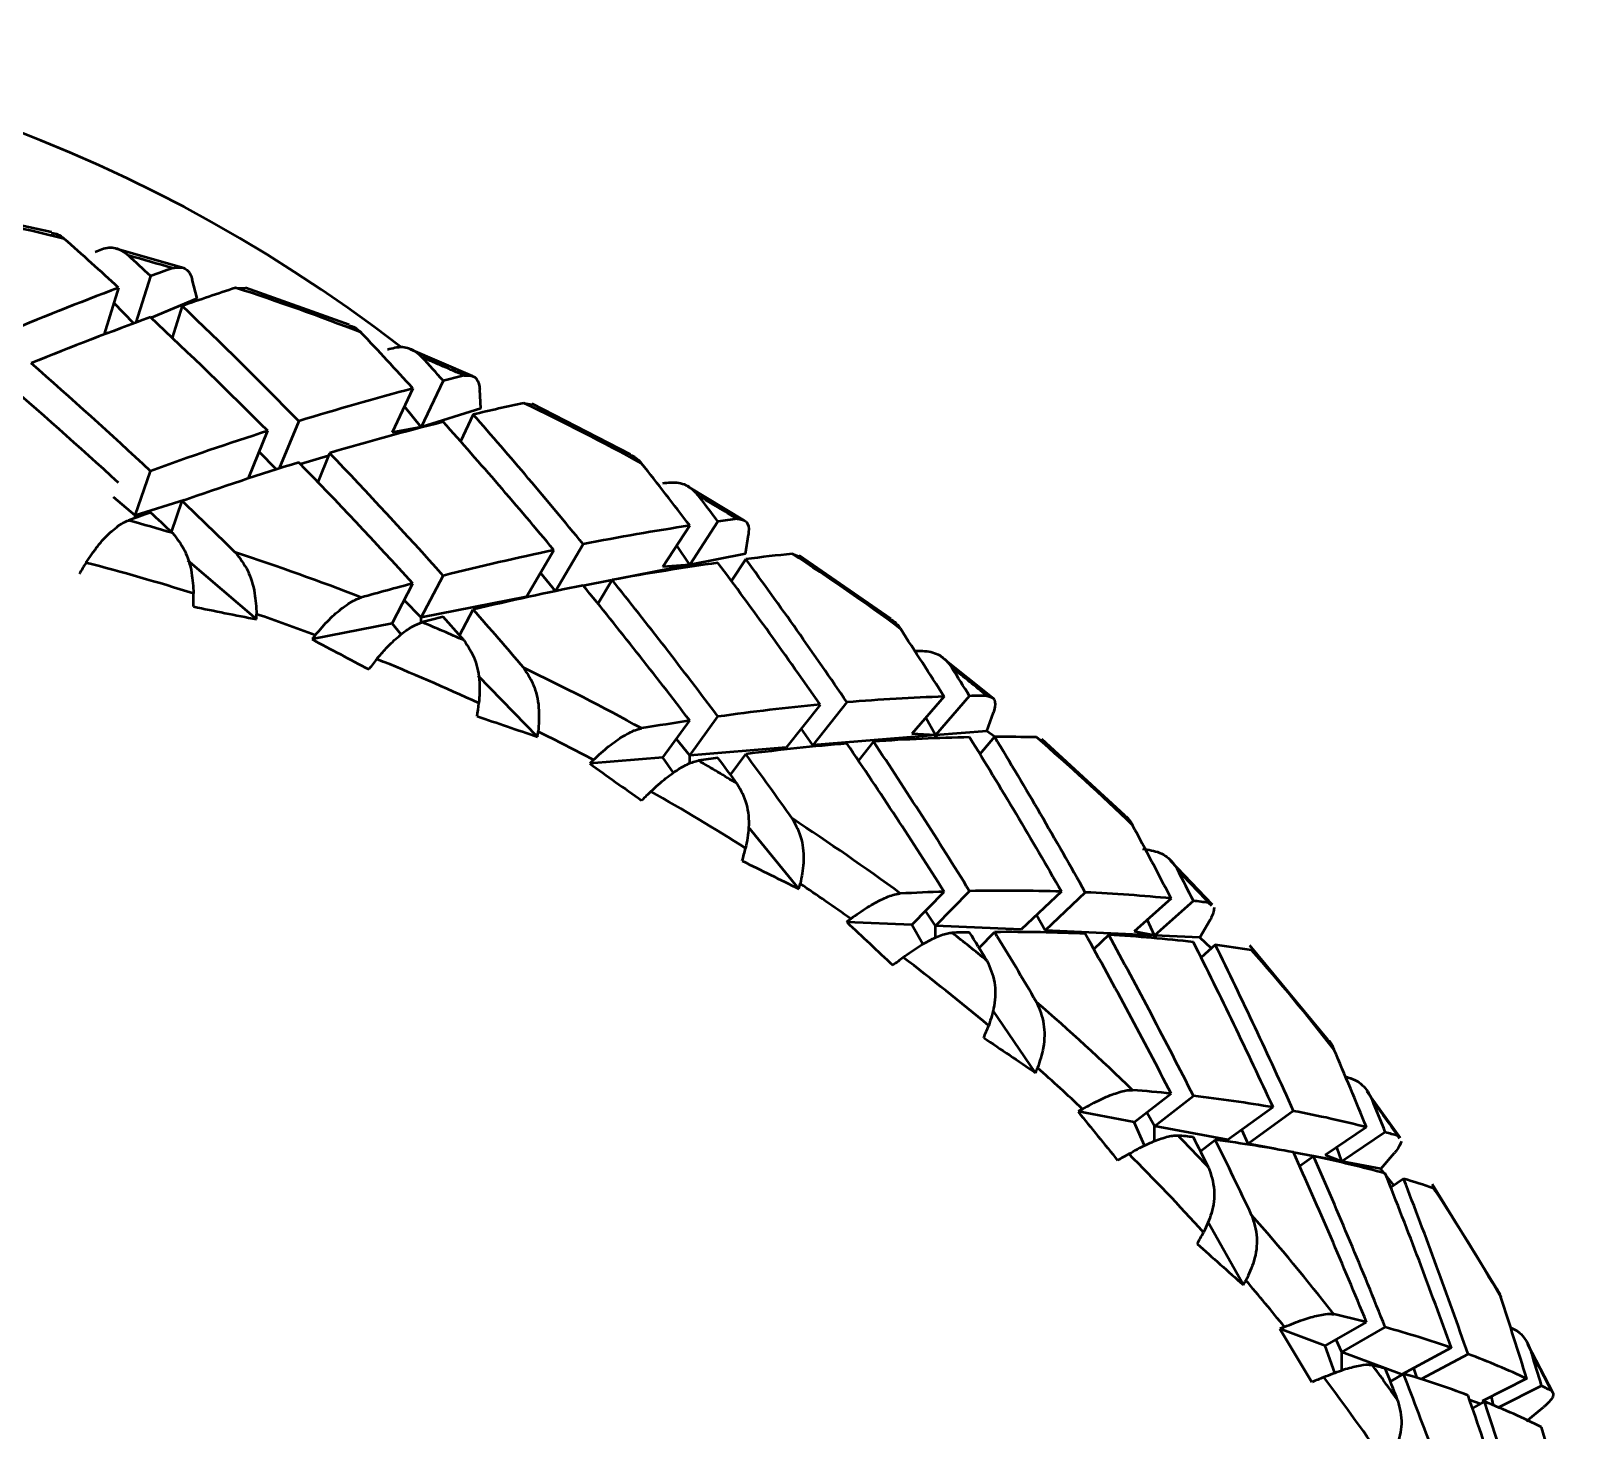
# Model space of a CAD drawing. Header units: millimetres. Extents: x -2161 to -582, y -4625 to -3434.
# Drawn here: x -1709.488 to -1707.134, y -4561.001 to -4558.891 of the extents above; entities that cross this region are included whole.
import ezdxf

# ---------------------------------------------------------------- set-up
doc = ezdxf.new("R2010")
doc.units = ezdxf.units.MM
doc.header["$LTSCALE"] = 0.5
doc.layers.add('AM_0', color=7, linetype='Continuous', lineweight=50)

msp = doc.modelspace()

# ---------------------------------------------------------------- linework, layer by layer
at = {"layer": 'AM_0'}
for p, q in [((-1709.4575, -4559.194), (-1709.6191, -4559.1588)), ((-1709.2604, -4559.2474), (-1709.3604, -4559.2188)), ((-1709.3566, -4559.2776), (-1709.3785, -4559.3476)), ((-1709.3086, -4559.2599), (-1709.3306, -4559.3301)), ((-1709.238, -4559.294), (-1709.2454, -4559.2654)), ((-1709.1802, -4559.2776), (-1709.1656, -4559.2784)), ((-1709.009, -4559.3334), (-1709.1653, -4559.2776)), ((-1709.3337, -4559.3313), (-1709.3638, -4559.3005)), ((-1709.238, -4559.294), (-1709.3074, -4559.3232)), ((-1709.2608, -4559.305), (-1709.2758, -4559.3529)), ((-1709.3721, -4559.3457), (-1709.3785, -4559.3476)), ((-1708.8229, -4559.4109), (-1708.9164, -4559.3705)), ((-1708.8672, -4559.4177), (-1708.9003, -4559.4876)), ((-1708.9128, -4559.4294), (-1708.9443, -4559.496)), ((-1708.8105, -4559.4599), (-1708.8121, -4559.4308)), ((-1708.9003, -4559.4876), (-1708.9256, -4559.4566)), ((-1708.8105, -4559.4599), (-1708.9003, -4559.4876)), ((-1708.8219, -4559.4687), (-1708.841, -4559.5092)), ((-1708.7457, -4559.4514), (-1708.7336, -4559.4538)), ((-1708.5846, -4559.5289), (-1708.7331, -4559.4528)), ((-1709.1318, -4559.4935), (-1709.1612, -4559.5653)), ((-1709.085, -4559.4788), (-1709.1143, -4559.5501)), ((-1708.9003, -4559.4876), (-1708.9443, -4559.496)), ((-1708.9003, -4559.4876), (-1708.9157, -4559.4924)), ((-1708.9003, -4559.4883), (-1708.9003, -4559.4876)), ((-1708.8998, -4559.4882), (-1708.9003, -4559.4876)), ((-1708.9003, -4559.4876), (-1708.8997, -4559.4882)), ((-1709.1186, -4559.5515), (-1709.1446, -4559.5248)), ((-1709.04, -4559.5308), (-1709.0822, -4559.5438)), ((-1709.0384, -4559.5269), (-1709.0563, -4559.5705)), ((-1709.3316, -4559.6208), (-1709.3086, -4559.554)), ((-1708.4133, -4559.6283), (-1708.4982, -4559.5775)), ((-1709.3316, -4559.6208), (-1709.364, -4559.5931)), ((-1709.2577, -4559.598), (-1709.3316, -4559.6208)), ((-1709.2769, -4559.6459), (-1709.2608, -4559.5991)), ((-1709.3316, -4559.6246), (-1709.3316, -4559.6208)), ((-1708.4529, -4559.6301), (-1708.4954, -4559.6952)), ((-1708.4952, -4559.6362), (-1708.5357, -4559.6982)), ((-1708.4111, -4559.6786), (-1708.407, -4559.6496)), ((-1708.7001, -4559.6732), (-1708.7416, -4559.7438)), ((-1708.6561, -4559.6643), (-1708.6977, -4559.7349)), ((-1708.4954, -4559.6952), (-1708.515, -4559.6664)), ((-1708.4111, -4559.6786), (-1708.4954, -4559.6952)), ((-1708.3406, -4559.6787), (-1708.3312, -4559.6822)), ((-1708.1922, -4559.777), (-1708.3304, -4559.6811)), ((-1709.1487, -4559.7775), (-1709.2524, -4559.6887)), ((-1708.4954, -4559.6952), (-1708.6026, -4559.7163)), ((-1708.4954, -4559.6952), (-1708.5357, -4559.6982)), ((-1708.4954, -4559.6984), (-1708.4954, -4559.6952)), ((-1708.4934, -4559.6981), (-1708.4954, -4559.6952)), ((-1708.4954, -4559.6952), (-1708.493, -4559.6981)), ((-1708.4109, -4559.6867), (-1708.4324, -4559.7197)), ((-1708.9443, -4559.7837), (-1708.9128, -4559.7235)), ((-1708.9003, -4559.775), (-1708.8672, -4559.7118)), ((-1708.6979, -4559.735), (-1708.7203, -4559.7076)), ((-1708.6126, -4559.7183), (-1708.6559, -4559.7268)), ((-1708.6125, -4559.7182), (-1708.6337, -4559.7541)), ((-1708.9003, -4559.775), (-1708.926, -4559.7487)), ((-1708.7416, -4559.7438), (-1708.9003, -4559.775)), ((-1708.9003, -4559.7827), (-1708.9003, -4559.775)), ((-1708.8423, -4559.8019), (-1708.8219, -4559.7628)), ((-1708.9443, -4559.7837), (-1709.0649, -4559.8075)), ((-1708.9305, -4559.8005), (-1708.9443, -4559.7837)), ((-1708.0392, -4559.8956), (-1708.1137, -4559.8361)), ((-1708.7248, -4559.9546), (-1708.8144, -4559.8629)), ((-1708.1118, -4559.8941), (-1708.1605, -4559.9504)), ((-1708.0735, -4559.8931), (-1708.1246, -4559.9523)), ((-1708.2987, -4559.9062), (-1708.3501, -4559.9707)), ((-1708.2584, -4559.9026), (-1708.31, -4559.9675)), ((-1708.0474, -4559.946), (-1708.0376, -4559.9179)), ((-1708.5357, -4559.9859), (-1708.4952, -4559.9303)), ((-1708.4954, -4559.9826), (-1708.4529, -4559.9242)), ((-1708.1246, -4559.9523), (-1708.1393, -4559.926)), ((-1708.4954, -4559.9826), (-1708.5155, -4559.9581)), ((-1708.31, -4559.9675), (-1708.3273, -4559.9421)), ((-1708.1246, -4559.9523), (-1708.31, -4559.9675)), ((-1708.2185, -4559.9618), (-1708.2411, -4559.9903)), ((-1708.1246, -4559.9523), (-1708.1605, -4559.9504)), ((-1708.0474, -4559.946), (-1708.1246, -4559.9523)), ((-1708.1246, -4559.9568), (-1708.1246, -4559.9523)), ((-1708.1221, -4559.9567), (-1708.1246, -4559.9523)), ((-1708.1246, -4559.9523), (-1708.1216, -4559.9567)), ((-1708.0356, -4559.9549), (-1708.0579, -4559.9806)), ((-1708.0353, -4559.9549), (-1708.0474, -4559.946)), ((-1707.9725, -4559.9554), (-1707.9658, -4559.9595)), ((-1707.8394, -4560.0731), (-1707.9647, -4559.9584)), ((-1708.5357, -4559.9859), (-1708.6462, -4559.9949)), ((-1708.5199, -4560.0091), (-1708.5357, -4559.9859)), ((-1708.3501, -4559.9707), (-1708.4954, -4559.9826)), ((-1708.4954, -4559.9951), (-1708.4954, -4559.9826)), ((-1708.4337, -4560.0121), (-1708.4109, -4559.9808)), ((-1708.3308, -4560.1839), (-1708.4066, -4560.0911)), ((-1707.7073, -4560.2079), (-1707.7703, -4560.1418)), ((-1708.1605, -4560.2382), (-1708.1118, -4560.1882)), ((-1708.1246, -4560.2397), (-1708.0735, -4560.1872)), ((-1707.935, -4560.1879), (-1707.9954, -4560.2454)), ((-1707.8991, -4560.1892), (-1707.9597, -4560.2469)), ((-1707.7695, -4560.1984), (-1707.8255, -4560.248)), ((-1708.1246, -4560.2397), (-1708.14, -4560.2171)), ((-1707.9597, -4560.2469), (-1707.9727, -4560.2237)), ((-1707.736, -4560.202), (-1707.7948, -4560.2541)), ((-1707.713, -4560.2048), (-1707.7084, -4560.2089)), ((-1708.1605, -4560.2382), (-1708.2587, -4560.2339)), ((-1708.144, -4560.2675), (-1708.1605, -4560.2382)), ((-1708.1246, -4560.2573), (-1708.1246, -4560.2397)), ((-1707.9954, -4560.2454), (-1708.1246, -4560.2397)), ((-1707.7948, -4560.2541), (-1707.9597, -4560.2469)), ((-1707.7948, -4560.2541), (-1707.8055, -4560.2303)), ((-1707.7261, -4560.2571), (-1707.7107, -4560.2307)), ((-1708.059, -4560.2729), (-1708.0356, -4560.249)), ((-1707.8636, -4560.2532), (-1707.8861, -4560.2746)), ((-1707.7948, -4560.2541), (-1707.8255, -4560.248)), ((-1707.7948, -4560.2582), (-1707.7948, -4560.2541)), ((-1707.7928, -4560.2584), (-1707.7948, -4560.2541)), ((-1707.7948, -4560.2541), (-1707.7923, -4560.2584)), ((-1707.7261, -4560.2571), (-1707.7948, -4560.2541)), ((-1707.7089, -4560.2736), (-1707.7261, -4560.2571)), ((-1707.7029, -4560.2683), (-1707.7244, -4560.2873)), ((-1707.5328, -4560.4118), (-1707.6509, -4560.2695)), ((-1707.6482, -4560.2763), (-1707.644, -4560.2805)), ((-1707.9738, -4560.4611), (-1708.0382, -4560.3666)), ((-1707.8255, -4560.5357), (-1707.7695, -4560.4925)), ((-1707.7948, -4560.5415), (-1707.736, -4560.4961)), ((-1707.4239, -4560.5593), (-1707.4745, -4560.4888)), ((-1707.8255, -4560.5357), (-1707.9097, -4560.5198)), ((-1707.7948, -4560.5415), (-1707.8063, -4560.5209)), ((-1707.6158, -4560.5133), (-1707.684, -4560.5625)), ((-1707.5849, -4560.5188), (-1707.6534, -4560.5683)), ((-1707.8096, -4560.5709), (-1707.8255, -4560.5357)), ((-1707.7948, -4560.5646), (-1707.7948, -4560.5415)), ((-1707.684, -4560.5625), (-1707.7948, -4560.5415)), ((-1707.6534, -4560.5683), (-1707.6629, -4560.5473)), ((-1707.4749, -4560.5433), (-1707.5371, -4560.5854)), ((-1707.4467, -4560.5508), (-1707.512, -4560.5951)), ((-1707.7253, -4560.5796), (-1707.7029, -4560.5623)), ((-1707.6127, -4560.576), (-1707.6534, -4560.5683)), ((-1707.512, -4560.5951), (-1707.5196, -4560.5735)), ((-1707.4275, -4560.5563), (-1707.4251, -4560.5602)), ((-1707.512, -4560.5951), (-1707.5848, -4560.5813)), ((-1707.5546, -4560.587), (-1707.5755, -4560.6021)), ((-1707.512, -4560.5951), (-1707.5371, -4560.5854)), ((-1707.512, -4560.5964), (-1707.512, -4560.5951)), ((-1707.5115, -4560.5965), (-1707.512, -4560.5951)), ((-1707.512, -4560.5951), (-1707.5114, -4560.5966)), ((-1707.4532, -4560.6062), (-1707.512, -4560.5951)), ((-1707.4532, -4560.6062), (-1707.4326, -4560.582)), ((-1707.4336, -4560.6308), (-1707.4532, -4560.6062)), ((-1707.4191, -4560.621), (-1707.4383, -4560.634)), ((-1707.2732, -4560.7955), (-1707.3758, -4560.6291)), ((-1707.3737, -4560.6354), (-1707.3716, -4560.6393)), ((-1707.6606, -4560.7812), (-1707.7141, -4560.6857)), ((-1707.2782, -4560.7869), (-1707.2726, -4560.7994)), ((-1707.5371, -4560.8731), (-1707.6057, -4560.8474)), ((-1707.5371, -4560.8731), (-1707.4749, -4560.8374)), ((-1707.512, -4560.8825), (-1707.4467, -4560.8449)), ((-1707.5228, -4560.9138), (-1707.5371, -4560.8731)), ((-1707.512, -4560.8825), (-1707.5205, -4560.8636)), ((-1707.512, -4560.9097), (-1707.512, -4560.8825)), ((-1707.4218, -4560.9163), (-1707.512, -4560.8825)), ((-1707.3471, -4560.8761), (-1707.4218, -4560.9163)), ((-1707.194, -4560.9434), (-1707.2319, -4560.8709)), ((-1707.3984, -4560.9214), (-1707.4035, -4560.9065)), ((-1707.3218, -4560.8853), (-1707.3924, -4560.9232)), ((-1707.439, -4560.9265), (-1707.4191, -4560.9151)), ((-1707.2333, -4560.9224), (-1707.3006, -4560.9563)), ((-1707.2832, -4560.9627), (-1707.2866, -4560.9493)), ((-1707.211, -4560.9332), (-1707.2758, -4560.9658)), ((-1707.3037, -4560.9605), (-1707.3193, -4560.9546)), ((-1707.2972, -4560.957), (-1707.3152, -4560.9667)), ((-1707.2984, -4560.9577), (-1707.3006, -4560.9563)), ((-1707.2338, -4560.9867), (-1707.2083, -4560.9655))]:
    msp.add_line(p, q, dxfattribs=at)
at = {"layer": 'AM_0', "flags": 128}
for points in [[(-1709.1487, -4559.7775), (-1709.1487, -4559.7766), (-1709.1487, -4559.7756), (-1709.1487, -4559.7746), (-1709.1487, -4559.7736), (-1709.1487, -4559.7726), (-1709.1487, -4559.7716), (-1709.1487, -4559.7707), (-1709.1486, -4559.7697)], [(-1709.06, -4559.8014), (-1709.0606, -4559.8021), (-1709.0612, -4559.8029), (-1709.0618, -4559.8037), (-1709.0624, -4559.8044), (-1709.0631, -4559.8052), (-1709.0637, -4559.806), (-1709.0643, -4559.8067), (-1709.0649, -4559.8075)], [(-1708.7248, -4559.9546), (-1708.7247, -4559.9536), (-1708.7246, -4559.9527), (-1708.7244, -4559.9517), (-1708.7243, -4559.9507), (-1708.7242, -4559.9497), (-1708.7241, -4559.9488), (-1708.7239, -4559.9478), (-1708.7238, -4559.9468)], [(-1708.6406, -4559.9895), (-1708.6413, -4559.9902), (-1708.642, -4559.9908), (-1708.6427, -4559.9915), (-1708.6434, -4559.9922), (-1708.6441, -4559.9929), (-1708.6448, -4559.9936), (-1708.6455, -4559.9943), (-1708.6462, -4559.9949)], [(-1708.2525, -4560.2291), (-1708.2533, -4560.2297), (-1708.2541, -4560.2303), (-1708.2549, -4560.2309), (-1708.2556, -4560.2315), (-1708.2564, -4560.2321), (-1708.2572, -4560.2327), (-1708.258, -4560.2333), (-1708.2587, -4560.2339)], [(-1707.9031, -4560.5159), (-1707.9039, -4560.5164), (-1707.9047, -4560.5169), (-1707.9056, -4560.5173), (-1707.9064, -4560.5178), (-1707.9072, -4560.5183), (-1707.9081, -4560.5188), (-1707.9089, -4560.5193), (-1707.9097, -4560.5198)], [(-1707.8333, -4560.5835), (-1707.8354, -4560.5847), (-1707.8375, -4560.5859), (-1707.8396, -4560.5872), (-1707.8417, -4560.5884), (-1707.8438, -4560.5896), (-1707.8459, -4560.5908), (-1707.848, -4560.5921), (-1707.8501, -4560.5933)], [(-1707.5987, -4560.8444), (-1707.5996, -4560.8447), (-1707.6005, -4560.8451), (-1707.6013, -4560.8455), (-1707.6022, -4560.8459), (-1707.6031, -4560.8463), (-1707.604, -4560.8466), (-1707.6048, -4560.847), (-1707.6057, -4560.8474)], [(-1707.5395, -4560.9202), (-1707.5417, -4560.9211), (-1707.5439, -4560.9221), (-1707.5461, -4560.923), (-1707.5483, -4560.924), (-1707.5505, -4560.9249), (-1707.5527, -4560.9259), (-1707.5549, -4560.9268), (-1707.5571, -4560.9278)]]:
    msp.add_lwpolyline(points, dxfattribs=at)
at = {"layer": 'AM_0'}
for centre, radius, start, end in [((-1710.3235, -4561.1642), 2.2734, 52.2666, 128.6958), ((-1710.3185, -4562.7705), 3.6738, 76.1402, 79.2927), ((-1710.3125, -4562.7469), 3.6493, 73.4904, 74.574), ((-1710.3033, -4562.7182), 3.6193, 68.7375, 71.9216), ((-1710.2905, -4562.686), 3.5846, 66.0564, 67.153), ((-1710.2739, -4562.6507), 3.5455, 61.24, 64.4682), ((-1710.2533, -4562.6138), 3.5033, 58.518, 59.6315), ((-1710.3125, -4563.1462), 3.6493, 73.4904, 74.574), ((-1710.3033, -4563.1176), 3.6193, 68.7375, 71.9216), ((-1710.229, -4562.576), 3.4583, 53.6227, 56.9048), ((-1690.0046, -4571.5369), 22.731, 148.59517, 148.64498), ((-1710.3127, -4563.1684), 3.5926, 72.687, 75.3774), ((-1724.355, -4559.6959), 15.1116, 359.76302, 359.83808), ((-1704.5923, -4536.9049), 23.322, 258.49597, 258.73386), ((-1710.3036, -4563.1404), 3.5631, 69.5727, 71.0864), ((-1710.2905, -4563.0853), 3.5846, 66.0564, 67.153), ((-1696.9102, -4537.0174), 25.8288, 241.92768, 242.14225), ((-1689.148, -4575.6243), 25.3382, 141.46096, 141.50556), ((-1710.291, -4563.1085), 3.5288, 65.2433, 67.9661), ((-1710.2739, -4563.05), 3.5455, 61.24, 64.4682), ((-1710.2011, -4562.5387), 3.4118, 50.8523, 51.9857), ((-1722.7441, -4558.0814), 14.0495, 352.46528, 352.54601), ((-1701.0961, -4537.3942), 23.8153, 251.08582, 251.31716), ((-1710.2746, -4563.0739), 3.4905, 62.0868, 63.6214), ((-1710.1704, -4562.5026), 3.3644, 45.8673, 49.2102), ((-1692.5438, -4537.501), 27.6634, 234.40288, 234.60194), ((-1710.2533, -4563.0131), 3.5033, 58.518, 59.6315), ((-1688.7845, -4580.2427), 28.2684, 134.37474, 134.41458), ((-1710.2544, -4563.0374), 3.4488, 57.6923, 60.4571), ((-1710.229, -4562.9753), 3.4583, 53.6227, 56.9048), ((-1721.1462, -4556.7747), 13.1678, 345.1851, 345.27123), ((-1697.4198, -4538.0139), 24.7095, 243.57493, 243.79593), ((-1721.1214, -4556.7816), 13.2355, 345.10411, 345.13818), ((-1710.2304, -4563.0003), 3.4046, 54.4836, 56.0439), ((-1710.1373, -4562.4689), 3.3172, 43.0445, 44.1992), ((-1687.4215, -4538.0752), 30.417, 226.76034, 226.94004), ((-1710.2011, -4562.9381), 3.4118, 50.8523, 51.9857), ((-1689.1067, -4585.2909), 31.444, 127.32779, 127.36342), ((-1710.2031, -4562.9635), 3.3588, 50.012, 52.826), ((-1710.1028, -4562.4381), 3.2709, 37.9647, 41.3711), ((-1710.1704, -4562.902), 3.3644, 45.8673, 49.2102), ((-1719.5749, -4555.7383), 12.4333, 337.93745, 338.02864), ((-1693.3981, -4538.7352), 26.1623, 235.9361, 236.1427), ((-1719.5501, -4555.7491), 12.4985, 337.85171, 337.88777), ((-1710.1728, -4562.9281), 3.3122, 46.7441, 48.3334), ((-1710.0675, -4562.411), 3.2264, 35.089, 36.2653), ((-1680.963, -4538.7071), 34.6688, 218.98928, 219.14572), ((-1710.1373, -4562.8683), 3.3172, 43.0445, 44.1992), ((-1710.1402, -4562.8949), 3.2656, 42.1883, 45.0555), ((-1710.0328, -4562.3877), 3.1846, 29.9168, 33.3845), ((-1710.1028, -4562.8375), 3.2709, 37.9647, 41.3711), ((-1718.0382, -4554.9424), 11.8163, 330.73351, 330.82938), ((-1688.7458, -4539.5242), 28.454, 228.14884, 228.33671), ((-1718.0149, -4554.9572), 11.8798, 330.64338, 330.68129), ((-1710.1062, -4562.8646), 3.2201, 38.8582, 40.4776), ((-1671.9735, -4539.3623), 41.6085, 211.08867, 211.21805), ((-1709.9993, -4562.3687), 3.146, 26.9919, 28.1882), ((-1710.0675, -4562.8103), 3.2264, 35.089, 36.2653), ((-1710.0716, -4562.8378), 3.1763, 34.2168, 37.1375)]:
    msp.add_arc(centre, radius, start, end, dxfattribs=at)
for centre, major_axis, ratio, start_param, end_param in [((-1710.3237, -4562.5592), (-2.4504, 4.2524), 0.575516, 5.214118, 5.238663), ((-1710.3237, -4562.497), (-2.4504, 4.2524), 0.575516, 5.19965, 5.20967), ((-1710.3237, -4562.497), (-3.1079, -3.0931), 0.49399, 3.947928, 3.957948), ((-1710.3237, -4562.497), (-3.1079, -3.0931), 0.49399, 3.972416, 4.026243), ((-1710.3237, -4562.5592), (-3.1079, -3.0931), 0.49399, 3.918935, 3.94348), ((-1710.3237, -4562.497), (-2.4504, 4.2524), 0.575516, 5.131354, 5.185182), ((-1710.3237, -4562.5592), (-3.1079, -3.0931), 0.49399, 3.957948, 4.011809), ((-1710.3237, -4562.5592), (-2.4504, 4.2524), 0.575516, 5.145789, 5.19965), ((-1710.3237, -4562.5592), (-2.24, 4.4778), 0.589859, 5.160178, 5.184724), ((-1710.3237, -4562.497), (-2.6385, 4.0093), 0.559492, 5.119469, 5.173331), ((-1710.3237, -4562.497), (-2.24, 4.4778), 0.589859, 5.14571, 5.15573), ((-1710.3237, -4562.5592), (-2.6385, 4.0093), 0.559492, 5.133937, 5.187765), ((-1710.3237, -4562.497), (-3.2022, -2.7979), 0.471387, 3.877576, 3.887596), ((-1710.3237, -4562.497), (-3.2022, -2.7979), 0.471387, 3.902064, 3.955892), ((-1710.3237, -4562.5592), (-3.2022, -2.7979), 0.471387, 3.848583, 3.873128), ((-1710.3237, -4562.497), (-2.24, 4.4778), 0.589859, 5.077415, 5.131242), ((-1710.3237, -4562.497), (-3.2022, -2.7979), 0.471387, 3.970326, 4.024187), ((-1710.3237, -4562.5592), (-3.2022, -2.7979), 0.471387, 3.887596, 3.941458), ((-1710.3237, -4562.5592), (-2.24, 4.4778), 0.589859, 5.091849, 5.14571), ((-1710.3237, -4562.5592), (-3.2022, -2.7979), 0.471387, 3.955892, 4.009719), ((-1710.3237, -4562.5592), (-2.4504, 4.2524), 0.575516, 5.077527, 5.131354), ((-1710.3237, -4562.497), (-2.4504, 4.2524), 0.575516, 5.063059, 5.11692), ((-1710.3237, -4562.5592), (-2.008, 4.6832), 0.602506, 5.10847, 5.133016), ((-1710.3237, -4562.497), (-2.6385, 4.0093), 0.559492, 5.080456, 5.105001), ((-1710.3237, -4562.497), (-2.008, 4.6832), 0.602506, 5.094002, 5.104022), ((-1710.3237, -4562.5592), (-3.2022, -2.7979), 0.471387, 4.024187, 4.034208), ((-1710.3237, -4562.5592), (-2.6385, 4.0093), 0.559492, 5.109449, 5.119469), ((-1710.3237, -4562.497), (-3.278, -2.4956), 0.447762, 3.803149, 3.813169), ((-1710.3237, -4562.497), (-3.278, -2.4956), 0.447762, 3.827637, 3.881465), ((-1710.3237, -4562.497), (-3.278, -2.4956), 0.447762, 3.895899, 3.94976), ((-1710.3237, -4562.5592), (-3.278, -2.4956), 0.447762, 3.774156, 3.798701), ((-1710.3237, -4562.5592), (-3.278, -2.4956), 0.447762, 3.813169, 3.86703), ((-1710.3237, -4562.5592), (-2.008, 4.6832), 0.602506, 5.040141, 5.094002), ((-1710.3237, -4562.497), (-2.008, 4.6832), 0.602506, 5.025707, 5.079534), ((-1710.3237, -4562.497), (-3.278, -2.4956), 0.447762, 3.964228, 3.988773), ((-1710.3237, -4562.5592), (-3.278, -2.4956), 0.447762, 3.881465, 3.935292), ((-1710.3237, -4562.5592), (-2.24, 4.4778), 0.589859, 5.023587, 5.077415), ((-1710.3237, -4562.497), (-2.24, 4.4778), 0.589859, 5.009119, 5.062981), ((-1710.3237, -4562.5592), (-3.278, -2.4956), 0.447762, 3.94976, 3.95978), ((-1710.3237, -4562.5592), (-2.4504, 4.2524), 0.575516, 5.053039, 5.063059), ((-1710.3237, -4562.497), (-2.4504, 4.2524), 0.575516, 5.024046, 5.048591), ((-1710.3237, -4562.5592), (-1.7556, 4.8663), 0.613447, 5.058755, 5.083301), ((-1710.3237, -4562.497), (-1.7556, 4.8663), 0.613447, 5.044287, 5.054307), ((-1710.3237, -4562.497), (-3.337, -2.1875), 0.42353, 3.748769, 3.802597), ((-1710.3237, -4562.497), (-3.337, -2.1875), 0.42353, 3.724281, 3.734301), ((-1710.3237, -4562.497), (-3.337, -2.1875), 0.42353, 3.817031, 3.870892), ((-1710.3237, -4562.497), (-3.337, -2.1875), 0.42353, 3.88536, 3.909906), ((-1710.3237, -4562.5592), (-3.337, -2.1875), 0.42353, 3.802597, 3.856424), ((-1710.3237, -4562.5592), (-2.008, 4.6832), 0.602506, 4.971879, 5.025707), ((-1710.3237, -4562.5592), (-3.337, -2.1875), 0.42353, 3.734301, 3.788163), ((-1710.3237, -4562.497), (-2.008, 4.6832), 0.602506, 4.957411, 5.011273), ((-1710.3237, -4562.5592), (-1.7556, 4.8663), 0.613447, 4.990426, 5.044287), ((-1710.3237, -4562.5592), (-3.337, -2.1875), 0.42353, 3.695288, 3.719833), ((-1710.3237, -4562.497), (-1.7556, 4.8663), 0.613447, 4.975992, 5.029819), ((-1710.3237, -4562.5592), (-3.337, -2.1875), 0.42353, 3.870892, 3.880913), ((-1710.3237, -4562.5592), (-2.24, 4.4778), 0.589859, 4.999099, 5.009119), ((-1710.3237, -4562.497), (-2.24, 4.4778), 0.589859, 4.970106, 4.994651), ((-1710.3237, -4562.5592), (-1.4845, 5.0249), 0.622675, 5.010787, 5.035332), ((-1710.3237, -4562.497), (-1.4845, 5.0249), 0.622675, 4.996319, 5.006339), ((-1710.3237, -4562.497), (-3.3813, -1.8747), 0.399291, 3.801718, 3.826263), ((-1710.3237, -4562.497), (-3.3813, -1.8747), 0.399291, 3.733389, 3.78725), ((-1710.3237, -4562.497), (-3.3813, -1.8747), 0.399291, 3.665127, 3.718955), ((-1710.3237, -4562.497), (-3.3813, -1.8747), 0.399291, 3.640639, 3.650659), ((-1710.3237, -4562.5592), (-3.3813, -1.8747), 0.399291, 3.78725, 3.79727), ((-1710.3237, -4562.5592), (-2.008, 4.6832), 0.602506, 4.947391, 4.957411), ((-1710.3237, -4562.5592), (-3.3813, -1.8747), 0.399291, 3.718955, 3.772782), ((-1710.3237, -4562.497), (-2.008, 4.6832), 0.602506, 4.918398, 4.942943), ((-1710.3237, -4562.5592), (-1.7556, 4.8663), 0.613447, 4.922164, 4.975992), ((-1710.3237, -4562.5592), (-3.3813, -1.8747), 0.399291, 3.650659, 3.70452), ((-1710.3237, -4562.497), (-1.7556, 4.8663), 0.613447, 4.907696, 4.961558), ((-1710.3237, -4562.5592), (-1.4845, 5.0249), 0.622675, 4.942458, 4.996319), ((-1710.3237, -4562.497), (-1.4845, 5.0249), 0.622675, 4.928023, 4.981851), ((-1710.3237, -4562.5592), (-3.3813, -1.8747), 0.399291, 3.611646, 3.636191), ((-1710.3237, -4562.5592), (-1.1969, 5.1569), 0.630183, 4.964305, 4.98885), ((-1710.3237, -4562.497), (-3.4133, -1.5582), 0.375863, 3.71306, 3.737605), ((-1710.3237, -4562.497), (-3.4133, -1.5582), 0.375863, 3.644731, 3.698592), ((-1710.3237, -4562.497), (-1.1969, 5.1569), 0.630183, 4.949837, 4.959857), ((-1710.3237, -4562.497), (-3.4133, -1.5582), 0.375863, 3.576469, 3.630296), ((-1710.3237, -4562.497), (-3.4133, -1.5582), 0.375863, 3.551981, 3.562001), ((-1710.3237, -4562.5592), (-3.4133, -1.5582), 0.375863, 3.698592, 3.708612), ((-1710.3237, -4562.5592), (-1.7556, 4.8663), 0.613447, 4.897676, 4.907696), ((-1710.3237, -4562.497), (-1.7556, 4.8663), 0.613447, 4.868683, 4.893228), ((-1710.3237, -4562.5592), (-3.4133, -1.5582), 0.375863, 3.630296, 3.684124), ((-1710.3237, -4562.5592), (-1.4845, 5.0249), 0.622675, 4.874196, 4.928023), ((-1710.3237, -4562.497), (-1.4845, 5.0249), 0.622675, 4.859728, 4.913589), ((-1710.3237, -4562.5592), (-3.4133, -1.5582), 0.375863, 3.562001, 3.615862), ((-1710.3237, -4562.5592), (-1.1969, 5.1569), 0.630183, 4.895975, 4.949837), ((-1710.3237, -4562.497), (-1.1969, 5.1569), 0.630183, 4.881541, 4.935369), ((-1710.3237, -4562.5592), (-3.4133, -1.5582), 0.375863, 3.522988, 3.547533), ((-1710.3237, -4562.5592), (-0.8956, 5.2604), 0.635963, 4.919031, 4.943576), ((-1710.3237, -4562.497), (-3.4353, -1.2387), 0.354297, 3.619333, 3.643879), ((-1710.3237, -4562.497), (-3.4353, -1.2387), 0.354297, 3.551004, 3.604865), ((-1710.3237, -4562.497), (-0.8956, 5.2604), 0.635963, 4.904563, 4.914583), ((-1710.3237, -4562.5592), (-3.4353, -1.2387), 0.354297, 3.604865, 3.614886), ((-1710.3237, -4562.497), (-3.4353, -1.2387), 0.354297, 3.482742, 3.53657), ((-1710.3237, -4562.5592), (-1.4845, 5.0249), 0.622675, 4.849708, 4.859728), ((-1710.3237, -4562.497), (-1.4845, 5.0249), 0.622675, 4.820715, 4.84526), ((-1710.3237, -4562.5592), (-3.4353, -1.2387), 0.354297, 3.53657, 3.590397), ((-1710.3237, -4562.5592), (-1.1969, 5.1569), 0.630183, 4.827714, 4.881541), ((-1710.3237, -4562.497), (-3.4353, -1.2387), 0.354297, 3.458254, 3.468274), ((-1710.3237, -4562.497), (-1.1969, 5.1569), 0.630183, 4.813246, 4.867107), ((-1710.3237, -4562.5592), (-3.4353, -1.2387), 0.354297, 3.468274, 3.522136), ((-1710.3237, -4562.5592), (-0.8956, 5.2604), 0.635963, 4.850701, 4.904563)]:
    msp.add_ellipse(centre, major_axis=major_axis, ratio=ratio, start_param=start_param, end_param=end_param, dxfattribs=at)
for points, knots in [([(-1709.4577, -4559.1949), (-1709.4544, -4559.1953), (-1709.4475, -4559.1962), (-1709.4416, -4559.2011), (-1709.4385, -4559.2037)], [0, 0, 0, 0, 0.476464, 1, 1, 1, 1]), ([(-1709.3919, -4559.2235), (-1709.3851, -4559.2206), (-1709.3714, -4559.2147), (-1709.3541, -4559.2192), (-1709.3451, -4559.2264), (-1709.3418, -4559.229)], [0, 0, 0, 0, 0.390153, 0.779784, 1, 1, 1, 1]), ([(-1709.2754, -4559.248), (-1709.2688, -4559.247), (-1709.2563, -4559.2451), (-1709.2481, -4559.2561), (-1709.2457, -4559.2642), (-1709.2454, -4559.2654)], [0, 0, 0, 0, 0.493724, 0.924573, 1, 1, 1, 1]), ([(-1709.0093, -4559.3343), (-1709.0062, -4559.3351), (-1708.9993, -4559.3368), (-1708.9938, -4559.3423), (-1708.9908, -4559.3453)], [0, 0, 0, 0, 0.4539661, 1, 1, 1, 1]), ([(-1708.9512, -4559.3706), (-1708.9436, -4559.3686), (-1708.9284, -4559.3646), (-1708.9106, -4559.3713), (-1708.9019, -4559.3796), (-1708.8987, -4559.3827)], [0, 0, 0, 0, 0.390153, 0.779784, 1, 1, 1, 1]), ([(-1708.8357, -4559.4099), (-1708.8297, -4559.4097), (-1708.8183, -4559.4093), (-1708.8129, -4559.4212), (-1708.8122, -4559.4295), (-1708.8121, -4559.4308)], [0, 0, 0, 0, 0.493724, 0.924573, 1, 1, 1, 1]), ([(-1708.585, -4559.5297), (-1708.5822, -4559.5307), (-1708.5756, -4559.5333), (-1708.5708, -4559.5391), (-1708.568, -4559.5425)], [0, 0, 0, 0, 0.418525, 1, 1, 1, 1]), ([(-1708.536, -4559.5723), (-1708.5278, -4559.5713), (-1708.5114, -4559.5694), (-1708.4934, -4559.5784), (-1708.4852, -4559.5878), (-1708.4822, -4559.5912)], [0, 0, 0, 0, 0.390153, 0.779784, 1, 1, 1, 1]), ([(-1709.4057, -4559.6922), (-1709.3999, -4559.6835), (-1709.3883, -4559.666), (-1709.3687, -4559.6453), (-1709.3529, -4559.6332), (-1709.3445, -4559.6295), (-1709.3418, -4559.6284)], [0, 0, 0, 0, 0.2760136, 0.5517642, 0.8578908, 1, 1, 1, 1]), ([(-1708.4238, -4559.6262), (-1708.4184, -4559.6267), (-1708.4084, -4559.6277), (-1708.4058, -4559.6401), (-1708.4068, -4559.6484), (-1708.407, -4559.6496)], [0, 0, 0, 0, 0.493724, 0.924573, 1, 1, 1, 1]), ([(-1709.2754, -4559.6473), (-1709.2688, -4559.6555), (-1709.2564, -4559.6708), (-1709.2455, -4559.7048), (-1709.2442, -4559.7281), (-1709.2435, -4559.7386)], [0, 0, 0, 0, 0.386282, 0.723372, 1, 1, 1, 1]), ([(-1709.1802, -4559.677), (-1709.1736, -4559.6853), (-1709.1613, -4559.701), (-1709.1505, -4559.7354), (-1709.1492, -4559.759), (-1709.1486, -4559.7697)], [0, 0, 0, 0, 0.383707, 0.720941, 1, 1, 1, 1]), ([(-1709.06, -4559.8014), (-1709.0531, -4559.7932), (-1709.0392, -4559.777), (-1709.0175, -4559.7584), (-1709.0013, -4559.7482), (-1708.9932, -4559.7455), (-1708.9908, -4559.7447)], [0, 0, 0, 0, 0.2803892, 0.5605017, 0.8717329, 1, 1, 1, 1]), ([(-1708.9672, -4559.8374), (-1708.9625, -4559.8318), (-1708.9514, -4559.8186), (-1708.9326, -4559.8011), (-1708.9137, -4559.7874), (-1708.9034, -4559.7837), (-1708.8987, -4559.782)], [0, 0, 0, 0, 0.194047, 0.453494, 0.747851, 1, 1, 1, 1]), ([(-1708.1926, -4559.7776), (-1708.1904, -4559.7787), (-1708.1844, -4559.7819), (-1708.1804, -4559.7878), (-1708.1779, -4559.7916)], [0, 0, 0, 0, 0.365517, 1, 1, 1, 1]), ([(-1708.8357, -4559.8093), (-1708.8297, -4559.8182), (-1708.8184, -4559.835), (-1708.8111, -4559.8702), (-1708.8126, -4559.8935), (-1708.8133, -4559.904)], [0, 0, 0, 0, 0.386282, 0.723372, 1, 1, 1, 1]), ([(-1708.1541, -4559.825), (-1708.1454, -4559.825), (-1708.1281, -4559.8252), (-1708.1104, -4559.8365), (-1708.1027, -4559.8469), (-1708.1, -4559.8507)], [0, 0, 0, 0, 0.390153, 0.779784, 1, 1, 1, 1]), ([(-1708.7457, -4559.8507), (-1708.7398, -4559.8599), (-1708.7286, -4559.877), (-1708.7215, -4559.9126), (-1708.7231, -4559.9361), (-1708.7238, -4559.9468)], [0, 0, 0, 0, 0.383707, 0.720941, 1, 1, 1, 1]), ([(-1708.0472, -4559.8928), (-1708.0426, -4559.894), (-1708.0341, -4559.8962), (-1708.0345, -4559.9087), (-1708.0372, -4559.9167), (-1708.0376, -4559.9179)], [0, 0, 0, 0, 0.493724, 0.924573, 1, 1, 1, 1]), ([(-1708.6406, -4559.9895), (-1708.6328, -4559.9823), (-1708.6172, -4559.9679), (-1708.5942, -4559.9522), (-1708.5779, -4559.9441), (-1708.5702, -4559.9424), (-1708.568, -4559.9419)], [0, 0, 0, 0, 0.280389, 0.560502, 0.871733, 1, 1, 1, 1]), ([(-1708.5539, -4560.037), (-1708.5463, -4560.03), (-1708.531, -4560.016), (-1708.5086, -4560.0007), (-1708.4923, -4559.9927), (-1708.4846, -4559.991), (-1708.4822, -4559.9905)], [0, 0, 0, 0, 0.276014, 0.551764, 0.857891, 1, 1, 1, 1]), ([(-1708.4238, -4560.0255), (-1708.4184, -4560.0352), (-1708.4085, -4560.0533), (-1708.4048, -4560.0892), (-1708.4092, -4560.1122), (-1708.4111, -4560.1225)], [0, 0, 0, 0, 0.386282, 0.723372, 1, 1, 1, 1]), ([(-1708.3406, -4560.0781), (-1708.3354, -4560.0879), (-1708.3256, -4560.1064), (-1708.3222, -4560.1426), (-1708.3267, -4560.1658), (-1708.3287, -4560.1763)], [0, 0, 0, 0, 0.383707, 0.720941, 1, 1, 1, 1]), ([(-1707.8397, -4560.0735), (-1707.8382, -4560.0745), (-1707.833, -4560.078), (-1707.8299, -4560.0838), (-1707.8277, -4560.0879)], [0, 0, 0, 0, 0.286683, 1, 1, 1, 1]), ([(-1707.8126, -4560.1238), (-1707.8037, -4560.125), (-1707.7858, -4560.1274), (-1707.7685, -4560.1409), (-1707.7616, -4560.1523), (-1707.7592, -4560.1564)], [0, 0, 0, 0, 0.390153, 0.779784, 1, 1, 1, 1]), ([(-1708.2525, -4560.2291), (-1708.244, -4560.223), (-1708.227, -4560.2107), (-1708.2032, -4560.198), (-1708.187, -4560.1919), (-1708.1799, -4560.1912), (-1708.1779, -4560.1909)], [0, 0, 0, 0, 0.280389, 0.560502, 0.871733, 1, 1, 1, 1]), ([(-1707.7048, -4560.2122), (-1707.7053, -4560.2166), (-1707.7058, -4560.2219), (-1707.7101, -4560.2295), (-1707.7107, -4560.2307)], [0, 0, 0, 0, 0.851016, 1, 1, 1, 1]), ([(-1708.1736, -4560.2872), (-1708.1652, -4560.2813), (-1708.1486, -4560.2693), (-1708.1254, -4560.2569), (-1708.1093, -4560.2509), (-1708.1022, -4560.2503), (-1708.1, -4560.2501)], [0, 0, 0, 0, 0.276014, 0.551764, 0.857891, 1, 1, 1, 1]), ([(-1708.0472, -4560.2921), (-1708.0427, -4560.3025), (-1708.0342, -4560.3218), (-1708.0343, -4560.3579), (-1708.0414, -4560.3801), (-1708.0446, -4560.3901)], [0, 0, 0, 0, 0.386282, 0.723372, 1, 1, 1, 1]), ([(-1707.9725, -4560.3548), (-1707.9681, -4560.3652), (-1707.9599, -4560.3848), (-1707.9603, -4560.4213), (-1707.9676, -4560.4437), (-1707.9709, -4560.4539)], [0, 0, 0, 0, 0.383707, 0.720941, 1, 1, 1, 1]), ([(-1707.533, -4560.4119), (-1707.5322, -4560.4125), (-1707.528, -4560.4162), (-1707.5259, -4560.4215), (-1707.5241, -4560.4259)], [0, 0, 0, 0, 0.166434, 1, 1, 1, 1]), ([(-1707.5068, -4560.467), (-1707.5017, -4560.4685), (-1707.4876, -4560.4724), (-1707.4743, -4560.486), (-1707.4683, -4560.4981), (-1707.4661, -4560.5025)], [0, 0, 0, 0, 0.267873, 0.735628, 1, 1, 1, 1]), ([(-1707.9031, -4560.5159), (-1707.894, -4560.5109), (-1707.8758, -4560.5008), (-1707.8516, -4560.4911), (-1707.8359, -4560.4872), (-1707.8296, -4560.4872), (-1707.8277, -4560.4873)], [0, 0, 0, 0, 0.280389, 0.560502, 0.871733, 1, 1, 1, 1]), ([(-1707.8333, -4560.5835), (-1707.8244, -4560.5786), (-1707.8067, -4560.5688), (-1707.7831, -4560.5594), (-1707.7675, -4560.5555), (-1707.7612, -4560.5557), (-1707.7592, -4560.5557)], [0, 0, 0, 0, 0.276014, 0.551764, 0.857891, 1, 1, 1, 1]), ([(-1707.4224, -4560.5646), (-1707.424, -4560.5689), (-1707.4259, -4560.574), (-1707.4317, -4560.581), (-1707.4326, -4560.582)], [0, 0, 0, 0, 0.851016, 1, 1, 1, 1]), ([(-1707.713, -4560.6041), (-1707.7094, -4560.615), (-1707.7025, -4560.6353), (-1707.7064, -4560.6711), (-1707.7162, -4560.6922), (-1707.7206, -4560.7018)], [0, 0, 0, 0, 0.386282, 0.723372, 1, 1, 1, 1]), ([(-1707.6482, -4560.6756), (-1707.6447, -4560.6866), (-1707.6381, -4560.7072), (-1707.6424, -4560.7433), (-1707.6523, -4560.7646), (-1707.6568, -4560.7743)], [0, 0, 0, 0, 0.383707, 0.720941, 1, 1, 1, 1]), ([(-1707.5987, -4560.8444), (-1707.5892, -4560.8405), (-1707.5703, -4560.8329), (-1707.5461, -4560.8263), (-1707.5312, -4560.8242), (-1707.5257, -4560.8251), (-1707.5241, -4560.8253)], [0, 0, 0, 0, 0.280389, 0.560502, 0.871733, 1, 1, 1, 1]), ([(-1707.2579, -4560.8453), (-1707.2552, -4560.8465), (-1707.2436, -4560.8515), (-1707.2332, -4560.8653), (-1707.2282, -4560.878), (-1707.2263, -4560.8826)], [0, 0, 0, 0, 0.1664209, 0.6989934, 1, 1, 1, 1]), ([(-1707.5395, -4560.9202), (-1707.5302, -4560.9165), (-1707.5117, -4560.909), (-1707.4882, -4560.9026), (-1707.4733, -4560.9006), (-1707.4679, -4560.9016), (-1707.4661, -4560.9019)], [0, 0, 0, 0, 0.276014, 0.551764, 0.857891, 1, 1, 1, 1]), ([(-1707.1959, -4560.9409), (-1707.1942, -4560.9433), (-1707.1909, -4560.9478), (-1707.2, -4560.9584), (-1707.2072, -4560.9646), (-1707.2083, -4560.9655)], [0, 0, 0, 0, 0.493724, 0.924573, 1, 1, 1, 1]), ([(-1707.4275, -4560.9557), (-1707.4248, -4560.9669), (-1707.4197, -4560.988), (-1707.4273, -4561.0231), (-1707.4395, -4561.0428), (-1707.445, -4561.0517)], [0, 0, 0, 0, 0.386282, 0.723372, 1, 1, 1, 1])]:
    msp.add_open_spline(points, degree=3, knots=knots, dxfattribs=at)

doc.saveas('drawing.dxf')
